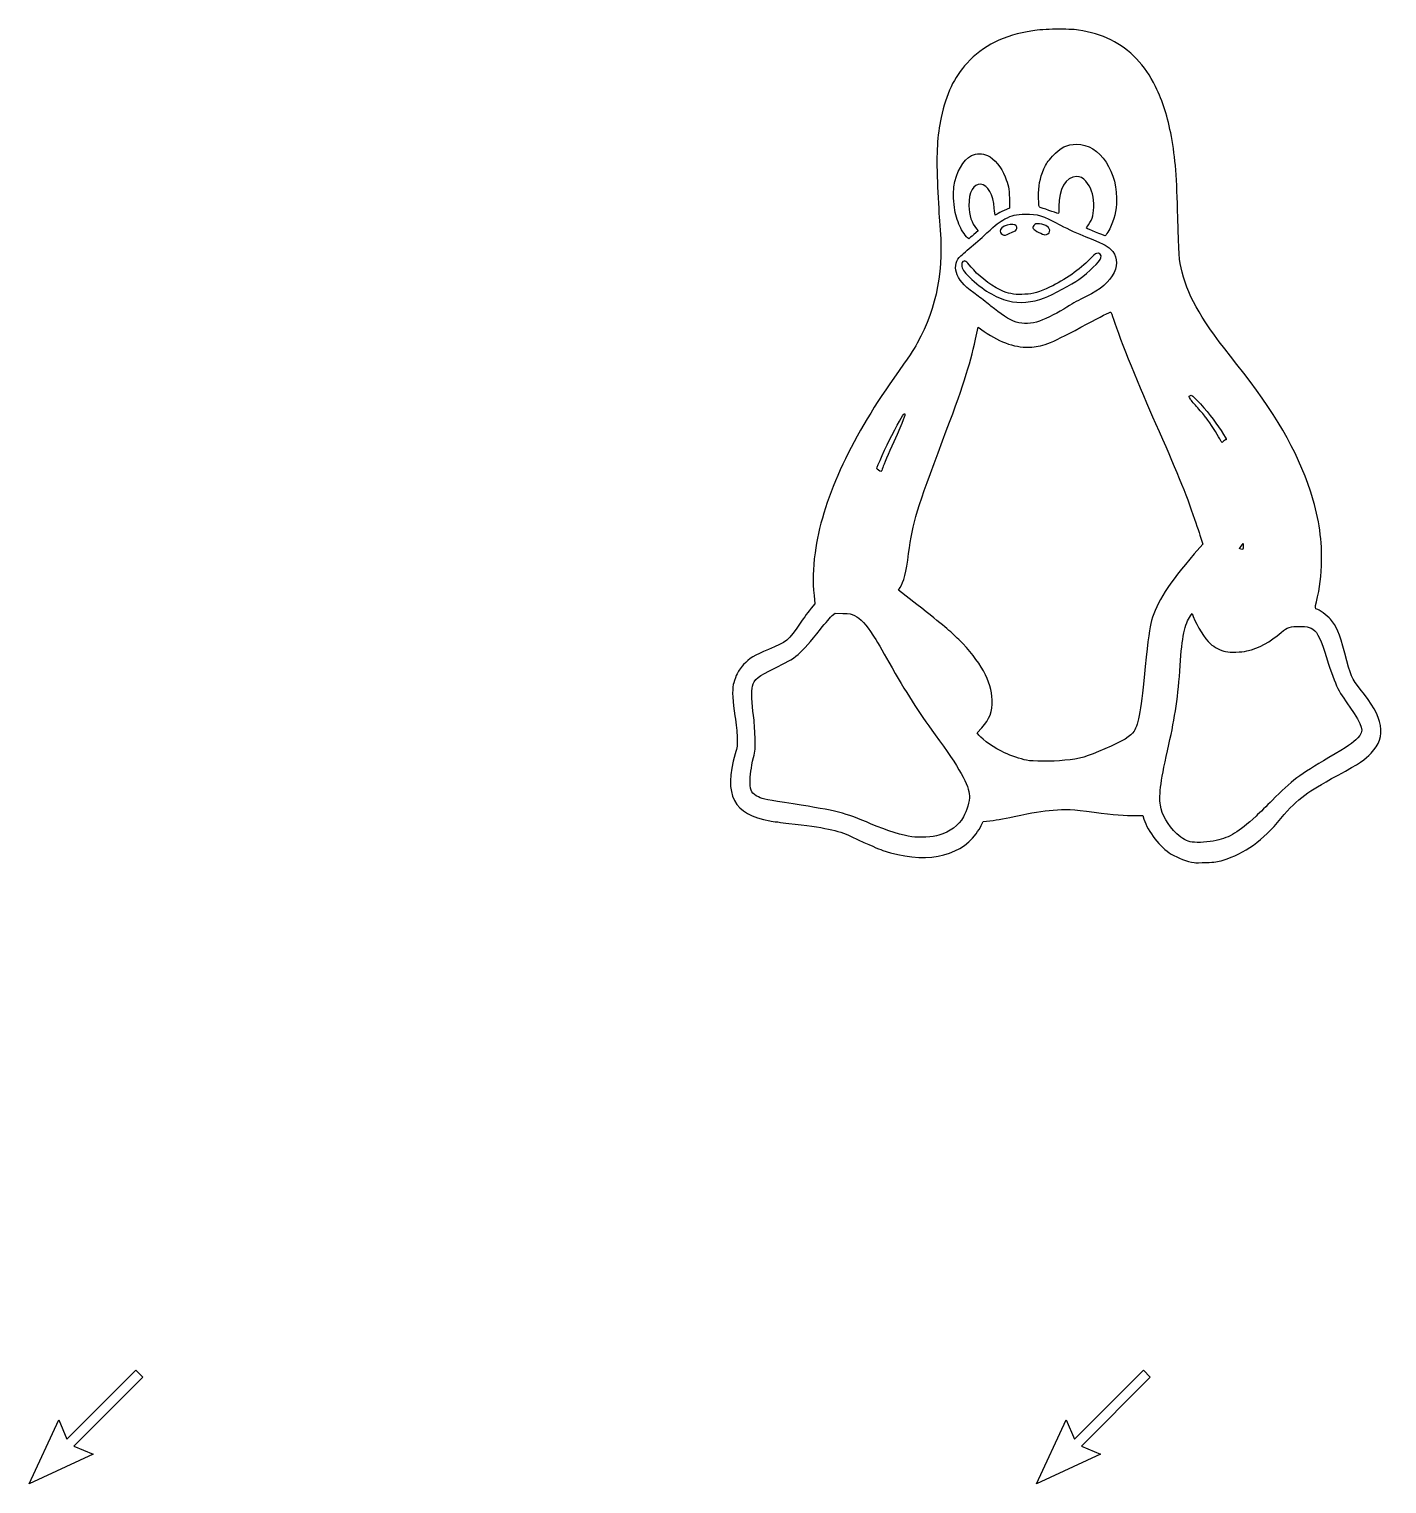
# Model space of a CAD drawing. Extents: x 0 to 382, y 0 to 409.
import ezdxf

# ---------------------------------------------------------------- set-up
doc = ezdxf.new("R2010")
doc.units = 0
doc.layers.add('Layer_1', color=7, linetype='CONTINUOUS')

msp = doc.modelspace()

# ---------------------------------------------------------------- linework, layer by layer
at = {"layer": 'Layer_1', "color": 7}
for points in [[(288.888768, 409.109822)], [(294.697804, 376.77662)], [(267.382418, 374.085854)], [(280.250853, 357.096159)], [(276.002264, 354.218811)], [(284.249477, 354.356911)], [(300.273257, 346.070197)], [(304.313457, 329.570137)], [(326.55414, 306.051281)], [(246.317145, 301.002836)], [(0, 0), (8.326772, 17.982283), (10.629921, 12.57874), (30.029528, 31.978346), (30.029528, 31.978346), (31.978346, 30.029528), (12.57874, 10.629921), (17.982283, 8.326772)], [(283.464567, 0), (291.791339, 17.982283), (294.094488, 12.57874), (313.494094, 31.978346), (313.494094, 31.978346), (315.442913, 30.029528), (296.043307, 10.629921), (301.44685, 8.326772)]]:
    msp.add_lwpolyline(points, close=True, dxfattribs=at)
for points in [[(275.789521, 361.55664), (275.853278, 358.822623), (274.307793, 358.136612)], [(266.523094, 352.984483), (267.058166, 352.364747), (265.822477, 351.348838)], [(266.292103, 321.939961), (267.024235, 325.290802), (268.696491, 324.124941)], [(329.864814, 265.417229), (330.181013, 264.312529), (327.808504, 261.561487)], [(341.002926, 263.759878), (341.581973, 264.453944)], [(341.581973, 264.453944), (341.599341, 263.631548)], [(220.848922, 249.806381), (221.085039, 247.493723), (220.013683, 246.243543)], [(249.73357, 247.342533), (244.593808, 251.38102), (245.072492, 252.110587)], [(225.979073, 244.241868), (226.74065, 244.877743)], [(226.74065, 244.877743), (228.929105, 244.834846)], [(326.722954, 244.09701), (327.212651, 244.776757)], [(327.212651, 244.776757), (327.535715, 243.91309)], [(267.218688, 210.613742), (266.707287, 211.244671), (268.043676, 212.680917)], [(267.896863, 185.199421), (268.392573, 186.254804), (269.346487, 186.368068)], [(311.298277, 187.978319), (313.303931, 188.006634), (313.638901, 186.956465)]]:
    msp.add_lwpolyline(points, dxfattribs=at)
for points in [[(295.261286, 408.867688), (293.893535, 409.068345), (291.404853, 409.144803), (288.888768, 409.109822)], [(282.352917, 408.689852), (274.156556, 407.355409), (268.327811, 404.48353), (263.887119, 399.59278)], [(288.888767, 409.109877), (286.372683, 409.074894), (283.828063, 408.930023), (282.352917, 408.689852)], [(311.561085, 400.812739), (307.332359, 405.231748), (301.962066, 407.884751), (295.261286, 408.867688)], [(263.887119, 399.59278), (260.22483, 395.559322), (257.958868, 390.806943), (256.606989, 384.322073)], [(316.92041, 392.981019), (315.313013, 396.23493), (313.732536, 398.543586), (311.561085, 400.812739)], [(321.383455, 378.911456), (320.362545, 384.458985), (318.987695, 388.796125), (316.92041, 392.981019)], [(256.606989, 384.322073), (255.461874, 378.829039), (255.232926, 374.889541), (255.546978, 366.119917)], [(287.925713, 373.392605), (290.172005, 375.854557), (291.937602, 376.737653), (294.697804, 376.77662)], [(294.697804, 376.77662), (301.195145, 376.868345), (306.566502, 368.818001), (305.904547, 359.982692)], [(323.171238, 356.143563), (322.924997, 367.41691), (322.497756, 372.856512), (321.383455, 378.911456)], [(260.212546, 364.820496), (260.809048, 368.912985), (262.747554, 372.325123), (265.172202, 373.55542)], [(265.172202, 373.55542), (265.851176, 373.899944), (266.6131, 374.077791), (267.382418, 374.085854)], [(267.382374, 374.085853), (268.151691, 374.093936), (268.927837, 373.933229), (269.6359, 373.603243)], [(269.6359, 373.603243), (271.518605, 372.725827), (273.592774, 370.239755), (274.615147, 367.637187)], [(285.526377, 369.8359), (286.189628, 371.364739), (286.516319, 371.847896), (287.925713, 373.392605)], [(284.028329, 361.809696), (283.960272, 365.032302), (284.351122, 367.126896), (285.526377, 369.8359)], [(255.546978, 366.119917), (255.675365, 362.534913), (255.952142, 357.619545), (256.162159, 355.197625)], [(260.429258, 358.23805), (260.090085, 360.059722), (259.984123, 363.253341), (260.212546, 364.820496)], [(267.750834, 365.508629), (265.675099, 365.726598), (264.357748, 363.327485), (264.424194, 359.447021)], [(271.559016, 358.768512), (271.2931, 362.515169), (269.718884, 365.301968), (267.750834, 365.508629)], [(274.615147, 367.637187), (275.575356, 365.192868), (275.721986, 364.435696), (275.789521, 361.55664)], [(294.657332, 367.655321), (291.735296, 367.63574), (289.653984, 364.103186), (289.729681, 359.292014)], [(297.336435, 366.360414), (296.470921, 367.338723), (295.799789, 367.663003), (294.657332, 367.655321)], [(299.52819, 360.029421), (299.45179, 362.656876), (298.704556, 364.813976), (297.336435, 366.360414)], [(284.477909, 359.011668), (284.095119, 359.162006), (284.082633, 359.238351), (284.028329, 361.809696)], [(262.102296, 353.167344), (261.407481, 354.557201), (260.734982, 356.596023), (260.429258, 358.23805)], [(264.424194, 359.447021), (264.470339, 356.75241), (265.190635, 354.533672), (266.523094, 352.984483)], [(271.807855, 356.796808), (271.747996, 356.795962), (271.636084, 357.682575), (271.559016, 358.768512)], [(272.338881, 357.123378), (272.106812, 356.944556), (271.867715, 356.797653), (271.807855, 356.796808)], [(274.307793, 358.136612), (273.45729, 357.758447), (272.570951, 357.302189), (272.338881, 357.123378)], [(274.531576, 355.745633), (276.570917, 356.802604), (277.674516, 357.063121), (280.250853, 357.096159)], [(280.250853, 357.096159), (283.808332, 357.141936), (284.942446, 356.790262), (290.217929, 354.002717)], [(289.500826, 357.298369), (288.885582, 357.489868), (284.837196, 358.870556), (284.477909, 359.011668)], [(289.729681, 359.292014), (289.757592, 357.535663), (289.722544, 357.229374), (289.500826, 357.298369)], [(298.080743, 354.135424), (299.214592, 355.645693), (299.609022, 357.250055), (299.52819, 360.029421)], [(305.904547, 359.982692), (305.679771, 356.982544), (304.948634, 354.559234), (303.511831, 352.056726)], [(324.421234, 340.821798), (323.547913, 344.152008), (323.392132, 346.070389), (323.171238, 356.143563)], [(256.162159, 355.197625), (257.366977, 341.303605), (255.524542, 331.253556), (249.855983, 320.789744)], [(264.388284, 350.204235), (264.159544, 350.054054), (262.736498, 351.898734), (262.102296, 353.167344)], [(269.498528, 351.806625), (271.994998, 354.154037), (273.043719, 354.974491), (274.531576, 355.745633)], [(273.33578, 352.746428), (273.076328, 352.141124), (273.221172, 351.738689), (273.818303, 351.407485)], [(276.002264, 354.218811), (274.831675, 354.104155), (273.634927, 353.444344), (273.33578, 352.746428)], [(275.943657, 351.710977), (276.541818, 352.022459), (277.118229, 352.278812), (277.222646, 352.280364)], [(277.931765, 353.419065), (277.833077, 354.049297), (277.15226, 354.331399), (276.002264, 354.218811)], [(277.222646, 352.280364), (277.563608, 352.285433), (277.999526, 352.986325), (277.931765, 353.419065)], [(282.718313, 353.935916), (282.30201, 353.47885), (282.286938, 353.402811), (282.526165, 353.034593)], [(282.526165, 353.034593), (282.669523, 352.813928), (283.370301, 352.337803), (284.082607, 351.975618)], [(284.249477, 354.356911), (283.257435, 354.427145), (283.136541, 354.395099), (282.718313, 353.935916)], [(284.082607, 351.975618), (284.794923, 351.613434), (285.550002, 351.314933), (285.760212, 351.311232)], [(287.118337, 352.189953), (287.355551, 353.292697), (286.122883, 354.224316), (284.249477, 354.356911)], [(285.760212, 351.311232), (286.378128, 351.300396), (287.015864, 351.713579), (287.118337, 352.189953)], [(290.217929, 354.002717), (292.386239, 352.856984), (295.150105, 351.586921), (297.323726, 350.736489)], [(297.49023, 353.135146), (297.440501, 353.185899), (297.706335, 353.636729), (298.080743, 354.135424)], [(302.727089, 351.00812), (302.49929, 351.028353), (297.607675, 353.015092), (297.49023, 353.135146)], [(303.511831, 352.056726), (303.176056, 351.471904), (302.822647, 350.999467), (302.727089, 351.00812)], [(261.677026, 344.906674), (262.013444, 345.276029), (263.547222, 346.63808), (265.085703, 347.932807)], [(265.822477, 351.348838), (265.142865, 350.790668), (264.497592, 350.276014), (264.388284, 350.204235)], [(265.085703, 347.932807), (266.624184, 349.227556), (268.609991, 350.971141), (269.498528, 351.806625)], [(273.818303, 351.407485), (274.478616, 351.041233), (274.724789, 351.076292), (275.943657, 351.710977)], [(297.323726, 350.736489), (301.68113, 349.031643), (303.188558, 348.270225), (304.283329, 347.222915)], [(261.138714, 340.019632), (260.368782, 341.665601), (260.595815, 343.719601), (261.677026, 344.906674)], [(263.037222, 343.894884), (262.523803, 343.716624), (262.395826, 343.477448), (262.408366, 342.729099)], [(265.779418, 341.404885), (263.684764, 343.842813), (263.463826, 344.04299), (263.037222, 343.894884)], [(298.437222, 344.425035), (295.74883, 341.622879), (291.227532, 338.460493), (287.287665, 336.625054)], [(295.3551, 338.766257), (298.287316, 340.864714), (301.176247, 343.681603), (301.556924, 344.814189)], [(300.273257, 346.070197), (300.060207, 345.995842), (299.234306, 345.255849), (298.437222, 344.425035)], [(301.556924, 344.814189), (301.851867, 345.691681), (301.151028, 346.376425), (300.273257, 346.070197)], [(304.283329, 347.222915), (306.044889, 345.537723), (306.412564, 343.143216), (305.279228, 340.725264)], [(266.999121, 334.026953), (263.443473, 336.56149), (262.127136, 337.906576), (261.138714, 340.019632)], [(262.408366, 342.729099), (262.4252, 341.724305), (262.923907, 340.944923), (264.536741, 339.399104)], [(274.181363, 335.348233), (271.608904, 336.354045), (267.696237, 339.173988), (265.779418, 341.404885)], [(305.279228, 340.725264), (304.105862, 338.221929), (301.199106, 335.676687), (297.603441, 334.001015)], [(339.798193, 314.861825), (329.859426, 327.31634), (326.457363, 333.057457), (324.421234, 340.821798)], [(264.536741, 339.399104), (268.27949, 335.811844), (271.84301, 333.632878), (275.516681, 332.684265)], [(287.287665, 336.625054), (284.115056, 335.147059), (282.587793, 334.702703), (280.180981, 334.556025)], [(285.680495, 333.576599), (287.855519, 334.406285), (293.476602, 337.421899), (295.3551, 338.766257)], [(270.626535, 331.223864), (269.800791, 331.931761), (268.167796, 333.193894), (266.999121, 334.026953)], [(280.180981, 334.556025), (277.685835, 334.403955), (276.040369, 334.621384), (274.181363, 335.348233)], [(275.516681, 332.684265), (278.508839, 331.911634), (282.153441, 332.231173), (285.680495, 333.576599)], [(297.603441, 334.001015), (294.953679, 332.76616), (294.057952, 332.278965), (291.989709, 330.954588)], [(277.727841, 326.755068), (275.82165, 327.378642), (273.156173, 329.055229), (270.626535, 331.223864)], [(291.989709, 330.954588), (289.718215, 329.500051), (286.451758, 327.838617), (284.282594, 327.034275)], [(297.68579, 326.233741), (301.261606, 328.147024), (304.243653, 329.648945), (304.313457, 329.570137)], [(304.313457, 329.570137), (304.383259, 329.49144), (304.712993, 328.60224), (305.046461, 327.596582)], [(305.046461, 327.596582), (306.951017, 321.852961), (312.541166, 308.022984), (316.934005, 298.188242)], [(268.696491, 324.124941), (273.379553, 320.858139), (277.828406, 319.393965), (282.130317, 319.704302)], [(284.282594, 327.034275), (282.030376, 326.19912), (279.725757, 326.101494), (277.727841, 326.755068)], [(282.130317, 319.704302), (285.46104, 319.944572), (287.649598, 320.863756), (297.68579, 326.233741)], [(249.855983, 320.789744), (248.787337, 318.817092), (247.743823, 317.261623), (243.271547, 310.972643)], [(257.023093, 293.394197), (262.731042, 308.493171), (264.636791, 314.363209), (266.292103, 321.939961)], [(243.271547, 310.972643), (230.865217, 293.526693), (222.951385, 275.992369), (221.111972, 261.878448)], [(360.508577, 279.183554), (356.776624, 290.564441), (350.345715, 301.644463), (339.798193, 314.861825)], [(326.709748, 305.098423), (326.265006, 305.769145), (326.257572, 305.813493), (326.55414, 306.051281)], [(326.55414, 306.051281), (326.973918, 306.387829), (327.409657, 306.043911), (329.526256, 303.712125)], [(328.802692, 302.597091), (327.906997, 303.585878), (326.966093, 304.711842), (326.709748, 305.098423)], [(329.526256, 303.712125), (332.136063, 300.836959), (334.28737, 298.005497), (336.024447, 295.160664)], [(242.735546, 294.844299), (245.088914, 299.389048), (246.134897, 301.189145), (246.317145, 301.002836)], [(246.317145, 301.002836), (246.599394, 300.714308), (246.062354, 299.313617), (243.267664, 293.04372)], [(331.197051, 299.785275), (330.77577, 300.343973), (329.698377, 301.608305), (328.802692, 302.597091)], [(334.979259, 293.897828), (334.332183, 295.151754), (332.264826, 298.36921), (331.197051, 299.785275)], [(238.469566, 285.526599), (238.45509, 285.883598), (241.203922, 291.886484), (242.735546, 294.844299)], [(316.934005, 298.188242), (322.420042, 285.906046), (325.527235, 278.300109), (327.909237, 271.319616)], [(336.024447, 295.160664), (336.861214, 293.790281), (336.927186, 293.604086), (336.571434, 293.599064)], [(243.267664, 293.04372), (241.787885, 289.723832), (240.399755, 286.489222), (240.181996, 285.854656)], [(247.454699, 261.66649), (248.63754, 270.407359), (249.841619, 274.397365), (257.023093, 293.394197)], [(335.622984, 292.849851), (335.566281, 292.849295), (335.276775, 293.321313), (334.979259, 293.897828)], [(336.031514, 293.222447), (335.863166, 293.017997), (335.679687, 292.850474), (335.622984, 292.849851)], [(336.571434, 293.599064), (336.44318, 293.597254), (336.199841, 293.426896), (336.031514, 293.222447)], [(239.698077, 284.712611), (239.391993, 284.753299), (238.476353, 285.359773), (238.469566, 285.526599)], [(240.181996, 285.854656), (239.964231, 285.220101), (239.746381, 284.706625), (239.698077, 284.712611)], [(363.649132, 259.81215), (363.715029, 266.260289), (362.705027, 272.485309), (360.508577, 279.183554)], [(327.909237, 271.319616), (328.809502, 268.681368), (329.690252, 266.025274), (329.864814, 265.417229)], [(221.111972, 261.878448), (220.488867, 257.097341), (220.4204, 254.011108), (220.848922, 249.806381)], [(340.715286, 262.94619), (340.463803, 263.049439), (340.506445, 263.165664), (341.002926, 263.759878)], [(341.599341, 263.631548), (341.617457, 262.773756), (341.450013, 262.64439), (340.715286, 262.94619)], [(245.072492, 252.110587), (246.059048, 253.613476), (246.728465, 256.299833), (247.454699, 261.66649)], [(327.808504, 261.561487), (320.733471, 253.360692), (317.148888, 247.769969), (315.780611, 242.805108)], [(362.160551, 248.035343), (363.180939, 252.041816), (363.603914, 255.387248), (363.649132, 259.81215)], [(220.013683, 246.243543), (219.42471, 245.55536), (218.037419, 243.657781), (216.930959, 242.028186)], [(261.563754, 237.442442), (259.074783, 239.921324), (257.514024, 241.228442), (249.73357, 247.342533)], [(362.336707, 246.014863), (361.80623, 246.007374), (361.764885, 246.481774), (362.160551, 248.035343)], [(366.115541, 243.211735), (365.250183, 244.178767), (362.767135, 246.02094), (362.336707, 246.014863)], [(216.930959, 242.028186), (213.674233, 237.231648), (213.092775, 236.752235), (208.013361, 234.67213)], [(222.636253, 240.361462), (224.055659, 242.145483), (225.55973, 243.892169), (225.979073, 244.241868)], [(228.929105, 244.834846), (230.972578, 244.796237), (231.192775, 244.756003), (232.26127, 244.219868)], [(232.26127, 244.219868), (233.76127, 243.467135), (235.625752, 241.478803), (237.426127, 238.710078)], [(315.780611, 242.805108), (315.256403, 240.90301), (314.792131, 237.452486), (314.044855, 229.902623)], [(323.842146, 230.132142), (324.373978, 238.184675), (325.142882, 241.907042), (326.722954, 244.09701)], [(327.535715, 243.91309), (328.552613, 241.197062), (330.732151, 237.752855), (332.389562, 236.243539)], [(370.14739, 233.616145), (368.652479, 239.405679), (367.883377, 241.236185), (366.115541, 243.211735)], [(209.663647, 229.358038), (215.950374, 232.361623), (216.937739, 233.199136), (222.636253, 240.361462)], [(237.426127, 238.710078), (238.17354, 237.560655), (240.193374, 234.124474), (241.916658, 231.074461)], [(270.955184, 220.475287), (270.823233, 225.61433), (267.60917, 231.421513), (261.563754, 237.442442)], [(342.570369, 234.25581), (346.098216, 235.095615), (349.138948, 236.725967), (352.308011, 239.47892)], [(352.308011, 239.47892), (353.991589, 240.941428), (354.813783, 241.196216), (357.66607, 241.141242)], [(357.66607, 241.141242), (359.518325, 241.10549), (359.981597, 241.035871), (360.700123, 240.680509)], [(360.700123, 240.680509), (362.140579, 239.968099), (363.076738, 238.333156), (364.43392, 234.160742)], [(208.013361, 234.67213), (203.984824, 233.022376), (202.675594, 232.22505), (201.018645, 230.414571)], [(332.389562, 236.243539), (333.383652, 235.33828), (335.278526, 234.382369), (336.638579, 234.100388)], [(336.638579, 234.100388), (337.953439, 233.827793), (341.12025, 233.910552), (342.570369, 234.25581)], [(364.43392, 234.160742), (367.6743, 224.198786), (367.992277, 223.500625), (371.544906, 218.47892)], [(374.514759, 223.510856), (372.140171, 226.408546), (371.812494, 227.167483), (370.14739, 233.616145)], [(201.018645, 230.414571), (199.911151, 229.204467), (199.511457, 228.603517), (198.977519, 227.349133)], [(203.487904, 224.339322), (203.959953, 226.210544), (205.224756, 227.237288), (209.663647, 229.358038)], [(241.916658, 231.074461), (246.907778, 222.240761), (249.943069, 217.486774), (254.926424, 210.696336)], [(314.044855, 229.902623), (312.886098, 218.195463), (312.087563, 213.607963), (310.873584, 211.672834)], [(320.668629, 207.951884), (322.416492, 215.601701), (323.282166, 221.653283), (323.842146, 230.132142)], [(198.977519, 227.349133), (198.612182, 226.490829), (198.218508, 225.332865), (198.103457, 224.775531)], [(198.103457, 224.775531), (197.775242, 223.185584), (197.949314, 219.947212), (198.578448, 215.963215)], [(203.780813, 216.130021), (203.320252, 219.282967), (203.182715, 223.12952), (203.487904, 224.339322)], [(377.61176, 205.541026), (382.014161, 210.258653), (381.118878, 215.451866), (374.514759, 223.510856)], [(268.043676, 212.680917), (270.219652, 215.017848), (271.039, 217.211213), (270.955184, 220.475287)], [(371.544906, 218.47892), (375.327435, 213.132219), (375.705382, 211.695536), (373.838211, 209.792127)], [(198.578448, 215.963215), (198.966781, 213.504087), (199.162226, 211.615317), (199.204368, 209.909652)], [(204.239409, 209.980767), (204.183401, 212.367137), (204.030646, 214.419698), (203.780813, 216.130021)], [(199.204368, 209.909652), (199.263449, 207.517835), (199.244206, 207.357654), (198.650001, 205.311073)], [(203.812074, 204.272651), (204.309559, 206.342371), (204.321092, 206.499365), (204.239409, 209.980767)], [(254.926424, 210.696336), (261.67029, 201.506994), (264.489108, 196.473085), (264.568288, 193.47442)], [(274.428495, 205.629886), (271.673142, 206.900358), (268.379432, 209.17753), (267.218688, 210.613742)], [(310.873584, 211.672834), (310.011779, 210.299065), (307.68356, 208.886501), (302.668911, 206.690587)], [(373.838211, 209.792127), (372.436711, 208.363407), (371.043803, 207.422794), (365.649109, 204.260947)], [(198.650001, 205.311073), (195.301044, 193.776478), (198.208762, 188.162809), (208.40984, 186.465069)], [(280.597432, 203.518185), (278.950682, 203.861388), (276.280868, 204.775785), (274.428495, 205.629886)], [(302.668911, 206.690587), (297.623425, 204.481157), (295.586377, 203.90398), (291.437718, 203.510601)], [(318.282256, 190.857532), (317.841983, 193.872692), (318.45233, 198.251917), (320.668629, 207.951884)], [(368.314706, 199.360402), (374.26512, 202.627013), (375.920923, 203.729124), (377.61176, 205.541026)], [(202.868453, 197.257078), (202.827073, 199.216448), (203.120983, 201.397605), (203.812074, 204.272651)], [(291.437718, 203.510601), (287.576193, 203.144447), (282.374546, 203.147817), (280.597432, 203.518185)], [(365.649109, 204.260947), (357.424605, 199.44053), (355.301285, 197.834798), (349.698535, 192.195325)], [(205.209312, 193.205117), (203.342987, 194.074457), (202.920215, 194.806068), (202.868453, 197.257078)], [(358.944826, 193.704031), (361.325323, 195.435851), (362.930754, 196.404758), (368.314706, 199.360402)], [(214.995628, 191.218287), (207.663103, 192.350137), (206.568048, 192.572225), (205.209312, 193.205117)], [(264.568288, 193.47442), (264.603391, 192.14552), (263.754717, 189.154327), (262.890117, 187.561975)], [(352.207855, 187.147144), (354.767825, 190.257314), (356.429417, 191.874087), (358.944826, 193.704031)], [(236.948199, 185.587358), (229.301369, 188.80733), (227.320765, 189.315753), (214.995628, 191.218287)], [(277.126516, 187.684741), (282.531806, 188.815891), (284.989733, 189.223531), (288.101631, 189.500165)], [(288.101631, 189.500165), (291.584225, 189.809759), (293.454273, 189.712013), (299.663568, 188.905861)], [(299.663568, 188.905861), (305.217474, 188.184788), (308.327526, 187.93638), (311.298277, 187.978319)], [(322.948391, 182.831527), (320.342361, 185.320625), (318.670797, 188.196612), (318.282256, 190.857532)], [(349.698535, 192.195325), (348.250805, 190.73808), (346.223794, 188.77467), (345.194442, 187.831844)], [(208.40984, 186.465069), (209.284159, 186.319592), (211.670997, 186.007408), (213.714006, 185.773743)], [(213.714006, 185.773743), (223.976867, 184.599855), (227.391906, 183.880849), (231.284528, 182.07569)], [(248.386886, 181.961193), (245.920498, 182.286512), (241.339793, 183.738122), (236.948199, 185.587358)], [(262.890117, 187.561975), (261.627242, 185.236112), (259.013384, 183.282332), (255.99205, 182.40717)], [(266.44836, 182.84561), (266.97316, 183.560425), (267.624415, 184.61906), (267.896863, 185.199421)], [(269.346487, 186.368068), (272.017164, 186.684782), (273.7377, 186.975569), (277.126516, 187.684741)], [(313.638901, 186.956465), (314.764294, 183.42314), (318.241149, 178.986048), (321.329236, 177.143359)], [(345.194442, 187.831844), (340.044628, 183.114968), (338.047658, 181.891028), (333.959813, 180.946643)], [(335.919003, 175.439218), (342.077284, 177.31481), (347.069208, 180.904079), (352.207855, 187.147144)], [(231.284528, 182.07569), (237.025056, 179.413589), (238.712257, 178.676424), (240.192763, 178.177222)], [(240.192763, 178.177222), (251.569494, 174.34113), (261.50105, 176.107048), (266.44836, 182.84561)], [(255.99205, 182.40717), (254.386693, 181.942152), (250.33038, 181.704852), (248.386886, 181.961193)], [(327.227195, 180.504305), (325.646346, 180.732859), (324.485389, 181.363498), (322.948391, 182.831527)], [(333.959813, 180.946643), (331.916495, 180.474575), (328.83303, 180.272147), (327.227195, 180.504305)], [(321.329236, 177.143359), (323.225636, 176.011769), (325.831963, 175.038331), (327.781344, 174.73613)], [(327.781344, 174.73613), (328.068451, 174.691618), (329.591073, 174.703223), (331.163775, 174.759988)], [(331.163775, 174.759988), (333.689504, 174.851211), (334.244665, 174.929284), (335.919003, 175.439218)]]:
    msp.add_open_spline(points, degree=3, dxfattribs=at)

doc.saveas('drawing.dxf')
